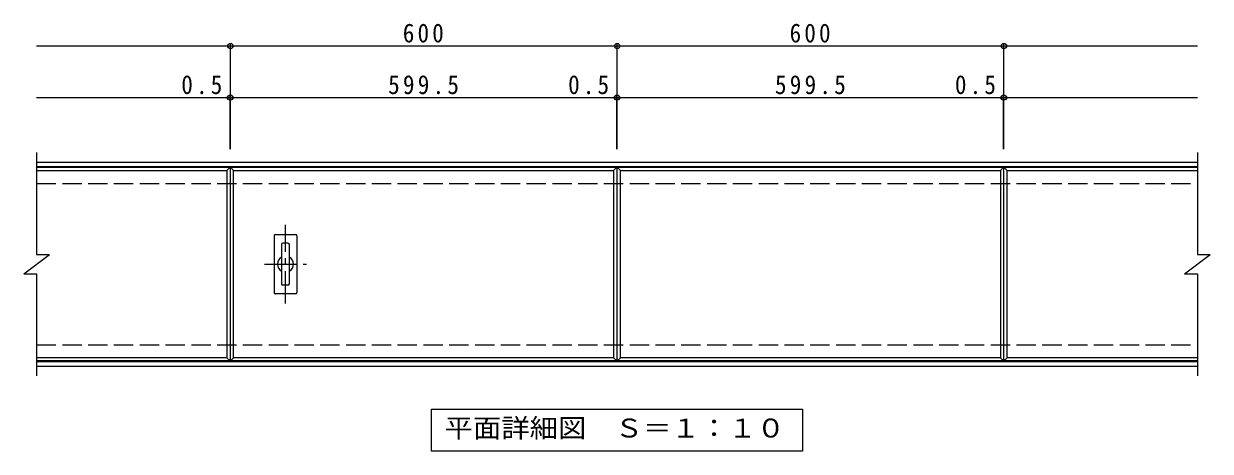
# Model space of a CAD drawing. Units: millimetres on the paper, enlarged 2 times, with parts at other scales. Extents: x -315 to 320, y -273 to 244.
# Drawn here: x -314.7 to 53.4, y 67.9 to 200.4 of the extents above; entities that cross this region are included whole.
import ezdxf
from ezdxf.enums import TextEntityAlignment as Align

# ---------------------------------------------------------------- set-up
doc = ezdxf.new("R2010")
doc.units = ezdxf.units.MM
doc.header["$LTSCALE"] = 2
doc.header["$PDMODE"] = 32
doc.header["$PDSIZE"] = 1.6
doc.linetypes.add('CHAIN1', pattern=[8, 5, -1, 1, -1])
doc.linetypes.add('DASHED3', pattern=[4, 3, -1])
for name, color, linetype, lineweight in [('C-1', 2, 'Continuous', 9), ('C-2', 3, 'Continuous', 9), ('C-4', 7, 'Continuous', 9), ('C-5', 7, 'Continuous', 9), ('C-A', 3, 'Continuous', 9)]:
    doc.layers.add(name, color=color, linetype=linetype, lineweight=lineweight)
doc.styles.add('ＭＳ ゴシック', font='')
doc.styles.get('ＭＳ ゴシック').set_extended_font_data('MS Gothic')

msp = doc.modelspace()

# ---------------------------------------------------------------- linework, layer by layer
at = {"layer": 'C-1'}
for p, q in [((-310.658, 157.465), (49.442, 157.465)), ((-310.658, 156.065), (49.442, 156.065)), ((-310.658, 95.665), (49.442, 95.665)), ((-310.658, 94.265), (49.442, 94.265))]:
    msp.add_line(p, q, dxfattribs=at)
at = {"layer": 'C-1', "linetype": 'DASHED3'}
for p, q in [((-310.658, 150.865), (49.442, 150.865)), ((-310.658, 100.865), (49.442, 100.865))]:
    msp.add_line(p, q, dxfattribs=at)
at = {"layer": 'C-2'}
for p, q in [((-310.658, 160.465), (-310.658, 128.865)), ((49.442, 160.465), (49.442, 128.865)), ((-310.658, 155.865), (-250.658, 155.865)), ((-310.658, 154.865), (-251.658, 154.865)), ((-250.658, 155.865), (-251.658, 154.865)), ((-250.658, 155.865), (-250.658, 95.865)), ((-250.558, 155.865), (-249.558, 154.865)), ((-130.658, 155.865), (-131.658, 154.865)), ((-130.558, 155.865), (-129.558, 154.865)), ((-10.658, 155.865), (-11.658, 154.865)), ((-10.558, 95.865), (-10.558, 155.865)), ((-10.558, 155.865), (-9.558, 154.865)), ((-10.558, 155.865), (49.442, 155.865)), ((-9.558, 96.865), (-9.558, 154.865)), ((-9.558, 154.865), (49.442, 154.865)), ((-314.658, 122.865), (-306.658, 128.865)), ((-310.658, 128.865), (-306.658, 128.865)), ((45.442, 122.865), (53.442, 128.865)), ((49.442, 128.865), (53.442, 128.865)), ((-314.658, 122.865), (-310.658, 122.865)), ((-310.658, 122.865), (-310.658, 91.265)), ((45.442, 122.865), (49.442, 122.865)), ((49.442, 122.865), (49.442, 91.265)), ((-251.658, 96.865), (-310.658, 96.865)), ((-250.658, 95.865), (-310.658, 95.865)), ((-250.558, 95.865), (-249.558, 96.865)), ((-131.658, 96.865), (-130.658, 95.865)), ((-130.558, 95.865), (-129.558, 96.865)), ((-11.658, 96.865), (-10.658, 95.865)), ((-10.558, 95.865), (-9.558, 96.865)), ((49.442, 95.865), (-10.558, 95.865)), ((49.442, 96.865), (-9.558, 96.865))]:
    msp.add_line(p, q, dxfattribs=at)
msp.add_lwpolyline([(-251.658, 154.865), (-251.658, 96.865), (-250.658, 95.865)], dxfattribs=at)
for points in [[(-250.558, 95.865), (-250.558, 155.865), (-130.658, 155.865), (-130.658, 95.865)], [(-249.558, 96.865), (-249.558, 154.865), (-131.658, 154.865), (-131.658, 96.865)], [(-130.558, 95.865), (-130.558, 155.865), (-10.658, 155.865), (-10.658, 95.865)], [(-129.558, 96.865), (-129.558, 154.865), (-11.658, 154.865), (-11.658, 96.865)]]:
    msp.add_lwpolyline(points, close=True, dxfattribs=at)
at = {"layer": 'C-4'}
for p, q in [((-310.658, 193.465), (49.442, 193.465)), ((-250.558, 161.465), (-250.558, 194.065)), ((-130.558, 161.465), (-130.558, 194.065)), ((-10.558, 161.465), (-10.558, 194.065)), ((-310.658, 177.465), (49.442, 177.465)), ((-250.658, 161.465), (-250.658, 178.065)), ((-130.658, 161.465), (-130.658, 178.065)), ((-10.658, 161.465), (-10.658, 178.065))]:
    msp.add_line(p, q, dxfattribs=at)
for p in [(-250.558, 193.465), (-130.558, 193.465), (-10.558, 193.465), (-250.658, 177.465), (-250.558, 177.465), (-130.658, 177.465), (-130.558, 177.465), (-10.658, 177.465), (-10.558, 177.465)]:
    msp.add_point(p, dxfattribs=at)
at = {"layer": 'C-5'}
msp.add_lwpolyline([(-188.108, 67.865), (-188.108, 80.865), (-73.108, 80.865), (-73.108, 67.865)], close=True, dxfattribs=at)
at = {"layer": 'C-A', "linetype": 'CHAIN1'}
for p, q in [((-233.458, 113.665), (-233.458, 138.065)), ((-239.958, 125.865), (-226.958, 125.865))]:
    msp.add_line(p, q, dxfattribs=at)
at = {"layer": 'C-A'}
for p, q in [((-236.958, 134.665), (-236.958, 117.065)), ((-236.558, 135.065), (-230.358, 135.065)), ((-229.958, 134.665), (-229.958, 117.065)), ((-234.678, 131.945), (-234.678, 119.785)), ((-232.678, 132.385), (-234.238, 132.385)), ((-232.238, 119.785), (-232.238, 131.945)), ((-232.678, 119.345), (-234.238, 119.345)), ((-230.358, 116.665), (-236.558, 116.665))]:
    msp.add_line(p, q, dxfattribs=at)
for centre, radius, start, end in [((-236.558, 134.665), 0.4, 90, 180), ((-230.358, 134.665), 0.4, 0, 90), ((-234.238, 131.945), 0.44, 90, 180), ((-232.678, 131.945), 0.44, 0, 90), ((-233.458, 125.865), 2.5, 119.20927, 240.79073), ((-233.458, 125.865), 2.5, 299.20914, 60.79086), ((-234.238, 119.785), 0.44, 180, 270), ((-232.678, 119.785), 0.44, 270, 0), ((-236.558, 117.065), 0.4, 180, 270), ((-230.358, 117.065), 0.4, 270, 0)]:
    msp.add_arc(centre, radius, start, end, dxfattribs=at)

# ---------------------------------------------------------------- texts
at = {"layer": 'C-4', "color": 2, "char_height": 5.865, "attachment_point": 7, "style": 'ＭＳ ゴシック'}
for s, insert in [('\\T1.27;\\W0.9;600', (-197.058, 194.465)), ('\\T1.27;\\W0.9;600', (-77.058, 194.465)), ('\\T1.27;\\W0.9;0.5', (-265.774, 178.465)), ('\\T1.28;\\W0.9;599.5', (-201.608, 178.465)), ('\\T1.27;\\W0.9;0.5', (-145.774, 178.465)), ('\\T1.28;\\W0.9;599.5', (-81.608, 178.465)), ('\\T1.27;\\W0.9;0.5', (-25.774, 178.465))]:
    msp.add_mtext(s, dxfattribs=dict(at, insert=insert))
at = {"layer": 'C-5', "color": 2, "style": 'ＭＳ ゴシック', "width": 1.1}
msp.add_text('平面詳細図\u3000Ｓ＝１：１０', height=5.865, dxfattribs=at).set_placement((-184.108, 70.365), align=Align.BOTTOM_LEFT)

doc.saveas('drawing.dxf')
